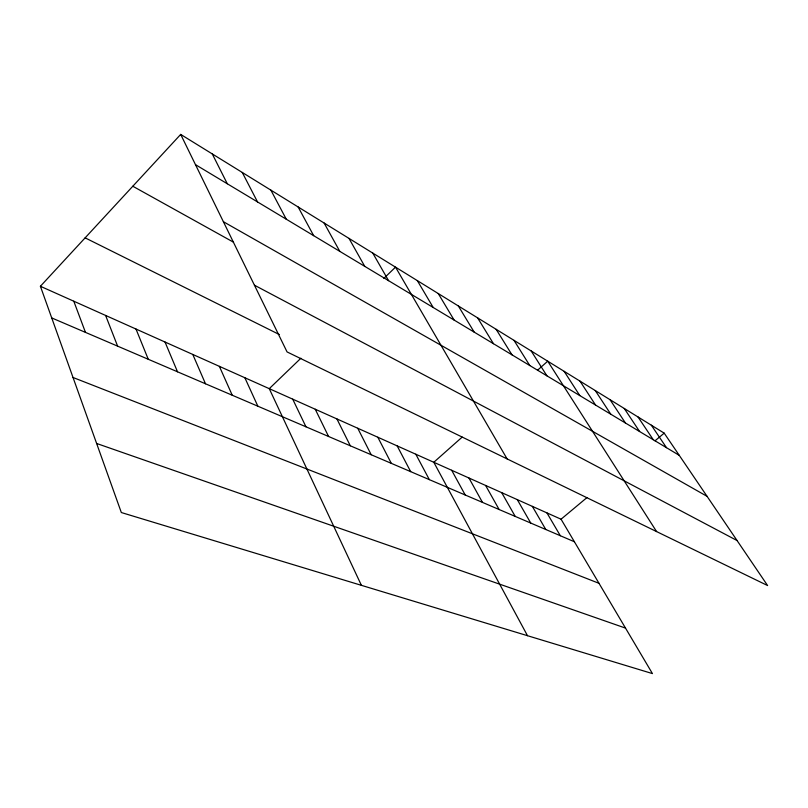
<?xml version="1.0" encoding="UTF-8"?>
<svg xmlns="http://www.w3.org/2000/svg" width="808" height="808" viewBox="0 0 808 808"><rect width="100%" height="100%" fill="white"/><g stroke="black" fill="none" stroke-linecap="round" stroke-linejoin="round"><path stroke-width="1.21" d="M40.4 286.274L561.055 519.211L652.44 673.589L121.331 512.535L40.4 286.274L180.689 134.411L664.196 433.149L767.6 585.548L287.062 351.924L180.689 134.411M300.899 358.227L269.266 388.668L361.388 585.325M383.84 278.396L395.526 267.145L507.101 458.894M462.176 437.098L433.795 462.277L527.493 635.694M537.583 370.195L547.733 361.186L656.591 531.583M561.055 519.211L586.931 497.617M655.005 440.825L664.196 433.149M96.637 443.471L625.503 628.099M73.023 377.488L599.001 583.315M51.722 317.928L574.397 541.754M85.133 237.855L279.336 334.542M254.429 285.194L737.068 540.552M132.805 186.244L233.522 242.208M223.392 221.715L707.071 496.344M195.486 164.65L679.265 455.359M651.329 425.2L666.489 447.683M638.027 416.979L653.278 439.744M624.271 408.484L639.603 431.522M610.03 399.687L625.442 423.018M595.284 390.577L610.777 414.201M580.003 381.134L595.567 405.071M564.166 371.347L579.79 395.587M531.179 350.965L546.915 375.831M513.999 340.35L529.785 365.539M496.152 329.321L511.979 354.833M477.609 317.867L493.466 343.713M458.328 305.949L474.195 332.128M438.249 293.546L454.126 320.069M417.332 280.618L433.199 307.495M546.935 512.898L560.328 535.734M532.351 506.374L545.784 529.503M517.292 499.637L530.755 523.069M372.771 253.086L388.577 280.679M501.718 492.668L515.211 516.413M348.995 238.4L364.741 266.357M485.608 485.457L499.132 509.525M468.943 478.003L482.477 502.394M324.139 223.048L339.804 251.379M451.682 470.276L465.226 495.011M298.132 206.969L313.676 235.673M415.807 454.227L429.341 479.639M270.872 190.132L286.284 219.221M397.162 445.885L410.676 471.65M242.279 172.468L257.53 201.939M377.821 437.239L391.314 463.358M357.752 428.26L371.195 454.742M212.262 153.914L227.3 183.769M336.906 418.928L350.308 445.794M315.251 409.242L328.573 436.492M292.718 399.162L305.959 426.806M244.844 377.74L257.853 406.202M219.372 366.347L232.239 395.233M192.789 354.449L205.484 383.77M165.024 342.036L177.518 371.801M135.996 329.048L148.258 359.267M105.616 315.453L117.604 346.137M73.791 301.212L85.466 332.381"/></g></svg>
